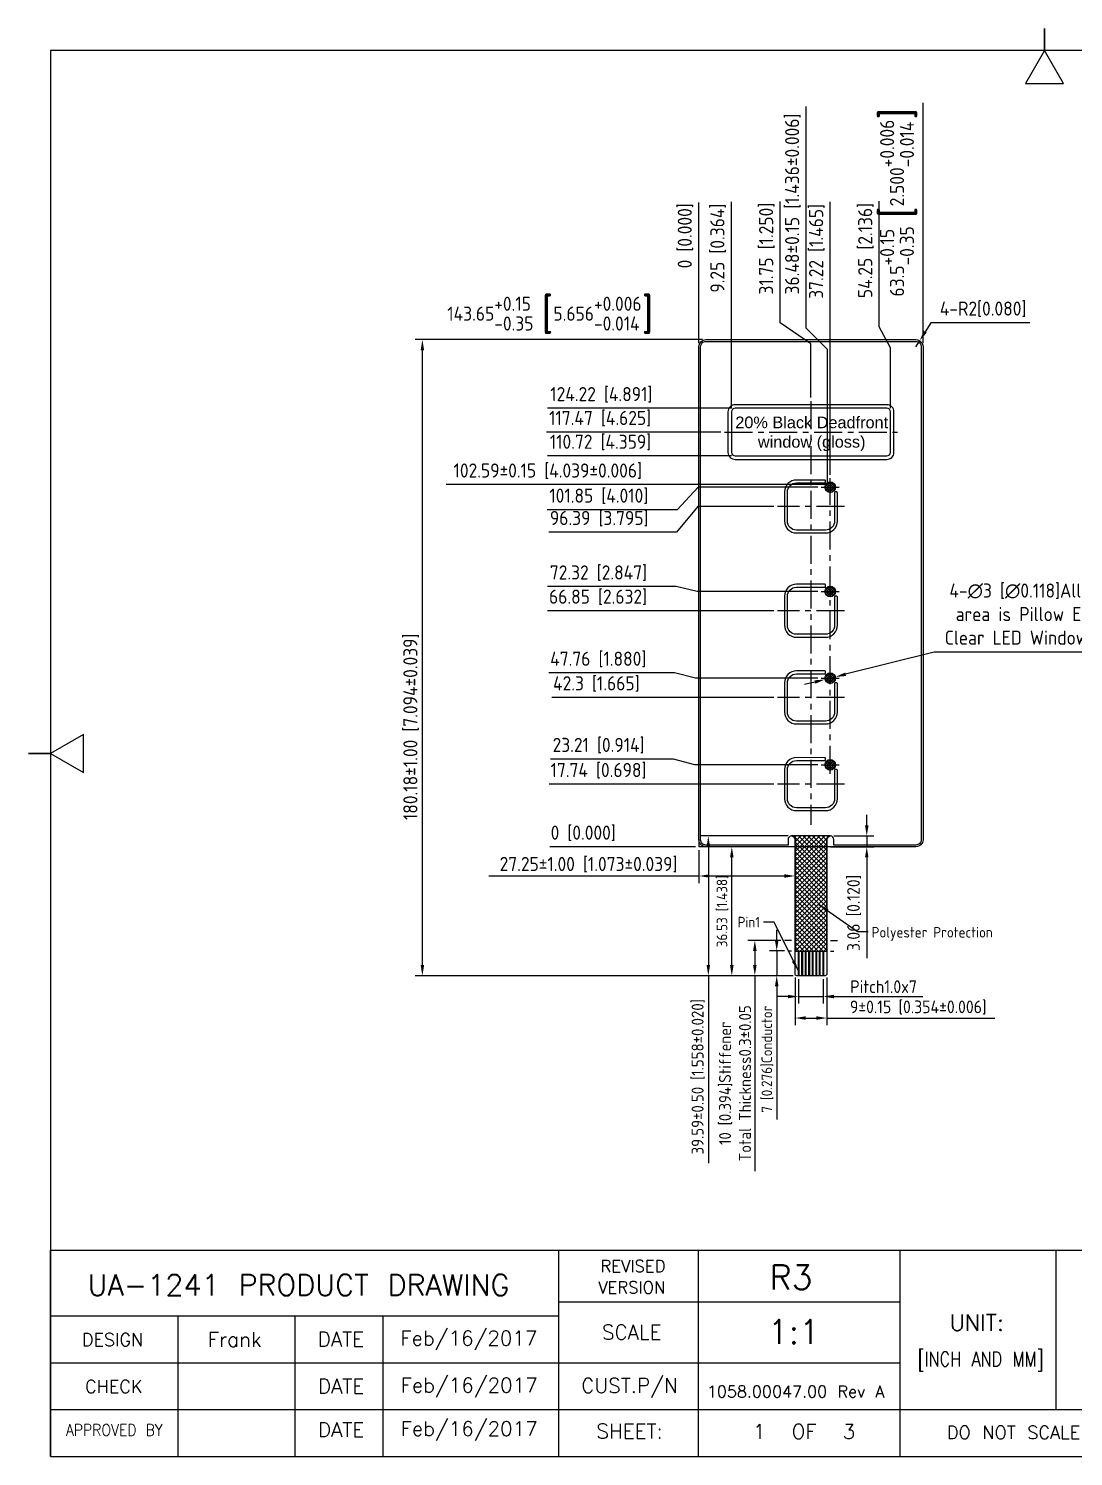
# Model space of a CAD drawing. Extents: x -6103 to 380, y -310 to 239.
# Drawn here: x -195.7 to 100.3, y -165.2 to 239.2 of the extents above; entities that cross this region are included whole.
import ezdxf
from ezdxf.enums import TextEntityAlignment as Align

# ---------------------------------------------------------------- set-up
doc = ezdxf.new("R2010")
doc.units = 0
doc.header["$LTSCALE"] = 0.25
doc.linetypes.add('CENTER', pattern=[50.8, 31.75, -6.35, 6.35, -6.35])
doc.layers.get('0').update_dxf_attribs({"linetype": 'CONTINUOUS'})
doc.layers.get('Defpoints').update_dxf_attribs({"linetype": 'CONTINUOUS'})
for name, color, linetype in [('CENTER', 1, 'CENTER'), ('circuit', 130, 'CONTINUOUS'), ('DIM', 6, 'CONTINUOUS'), ('Emboss', 3, 'CONTINUOUS'), ('MAIN', 7, 'CONTINUOUS'), ('OPP', 5, 'CONTINUOUS')]:
    doc.layers.add(name, color=color, linetype=linetype)
doc.styles.add('S1', font='txt.shx', dxfattribs={"bigfont": 'bigfont.shx'})
doc.styles.get("Standard").update_dxf_attribs({"font": 'ISOCP'})
doc.dimstyles.new('ISO-25_WS', dxfattribs={"dimtxt": 2.5, "dimasz": 2.5, "dimexe": 1.25, "dimexo": 0.625, "dimtad": 1, "dimdec": 4, "dimdsep": 46, "dimtxsty": 'Standard', "dimcen": 2.5, "dimadec": 0, "dimazin": 0, "dimtfac": 1, "dimtdec": 4, "dimtmove": 0, "dimatfit": 3, "dimfxl": 0, "dimtolj": 1, "dimtzin": 0, "dimarcsym": 0})

# ---------------------------------------------------------------- blocks, each defined once
blk = doc.blocks.new('*D0')
at = {"layer": 'Defpoints', "color": 0}
for p in [(3351.32, 299.45), (3373.09, 299.45), (3373.09, 299.45)]:
    blk.add_point(p, dxfattribs=at)
at = {"layer": 'DIM', "color": 0, "lineweight": -2}
blk.add_line((3372.09, 299.45), (3330.91, 299.45), dxfattribs=at)
at = {"layer": 'DIM', "color": 0, "insert": (3340.32, 303.25), "char_height": 4, "attachment_point": 5}
blk.add_mtext('\\A1;0 [0.000]', dxfattribs=at)
blk = doc.blocks.new('*D1')
at = {"layer": 'Defpoints', "color": 0}
for p in [(3360.27, 317.19), (3395.34, 317.19), (3373.09, 299.45)]:
    blk.add_point(p, dxfattribs=at)
at = {"layer": 'DIM', "color": 0, "lineweight": -2}
blk.add_line((3394.34, 317.19), (3330.66, 317.19), dxfattribs=at)
at = {"layer": 'DIM', "color": 0, "insert": (3344.66, 320.99), "char_height": 4, "attachment_point": 5}
blk.add_mtext('\\A1;17.74 [0.698]', dxfattribs=at)
blk = doc.blocks.new('*D2')
at = {"layer": 'Defpoints', "color": 0}
for p in [(3359.93, 324.29), (3407.77, 322.66), (3373.09, 299.45)]:
    blk.add_point(p, dxfattribs=at)
at = {"layer": 'DIM', "color": 0, "lineweight": -2}
for p, q in [((3365.93, 324.29), (3331.01, 324.29)), ((3371.93, 322.66), (3365.93, 324.29)), ((3406.77, 322.66), (3371.93, 322.66))]:
    blk.add_line(p, q, dxfattribs=at)
at = {"layer": 'DIM', "color": 0, "insert": (3344.67, 328.1), "char_height": 4, "attachment_point": 5}
blk.add_mtext('\\A1;23.21 [0.914]', dxfattribs=at)
blk = doc.blocks.new('*D3')
at = {"layer": 'Defpoints', "color": 0}
for p in [(3358.24, 341.75), (3395.34, 341.75), (3373.09, 299.45)]:
    blk.add_point(p, dxfattribs=at)
at = {"layer": 'DIM', "color": 0, "lineweight": -2}
blk.add_line((3394.34, 341.75), (3331.44, 341.75), dxfattribs=at)
at = {"layer": 'DIM', "color": 0, "insert": (3344.04, 345.55), "char_height": 4, "attachment_point": 5}
blk.add_mtext('\\A1;42.3 [1.665]', dxfattribs=at)
blk = doc.blocks.new('*D4')
at = {"layer": 'Defpoints', "color": 0}
for p in [(3360.18, 348.71), (3407.77, 347.21), (3373.09, 299.45)]:
    blk.add_point(p, dxfattribs=at)
at = {"layer": 'DIM', "color": 0, "lineweight": -2}
for p, q in [((3366.18, 348.71), (3330.58, 348.71)), ((3372.18, 347.21), (3366.18, 348.71)), ((3406.77, 347.21), (3372.18, 347.21))]:
    blk.add_line(p, q, dxfattribs=at)
at = {"layer": 'DIM', "color": 0, "insert": (3344.58, 352.51), "char_height": 4, "attachment_point": 5}
blk.add_mtext('\\A1;47.76 [1.880]', dxfattribs=at)
blk = doc.blocks.new('*D5')
at = {"layer": 'Defpoints', "color": 0}
for p in [(3360.44, 366.3), (3395.34, 366.3), (3373.09, 299.45)]:
    blk.add_point(p, dxfattribs=at)
at = {"layer": 'DIM', "color": 0, "lineweight": -2}
blk.add_line((3394.34, 366.3), (3330.2, 366.3), dxfattribs=at)
at = {"layer": 'DIM', "color": 0, "insert": (3344.52, 370.1), "char_height": 4, "attachment_point": 5}
blk.add_mtext('\\A1;66.85 [2.632]', dxfattribs=at)
blk = doc.blocks.new('*D6')
at = {"layer": 'Defpoints', "color": 0}
for p in [(3360.64, 373.15), (3407.77, 371.77), (3373.09, 299.45)]:
    blk.add_point(p, dxfattribs=at)
at = {"layer": 'DIM', "color": 0, "lineweight": -2}
for p, q in [((3366.64, 373.15), (3330.24, 373.15)), ((3372.64, 371.77), (3366.64, 373.15)), ((3406.77, 371.77), (3372.64, 371.77))]:
    blk.add_line(p, q, dxfattribs=at)
at = {"layer": 'DIM', "color": 0, "insert": (3344.64, 376.95), "char_height": 4, "attachment_point": 5}
blk.add_mtext('\\A1;72.32 [2.847]', dxfattribs=at)
blk = doc.blocks.new('*D7')
at = {"layer": 'Defpoints', "color": 0}
for p in [(3395.34, 395.84), (3360.75, 388.58), (3373.09, 299.45)]:
    blk.add_point(p, dxfattribs=at)
at = {"layer": 'DIM', "color": 0, "lineweight": -2}
for p, q in [((3372.75, 395.84), (3366.75, 388.58)), ((3394.34, 395.84), (3372.75, 395.84)), ((3366.75, 388.58), (3330.56, 388.58))]:
    blk.add_line(p, q, dxfattribs=at)
at = {"layer": 'DIM', "color": 0, "insert": (3344.85, 392.38), "char_height": 4, "attachment_point": 5}
blk.add_mtext('\\A1;96.39 [3.795]', dxfattribs=at)
blk = doc.blocks.new('*D8')
at = {"layer": 'Defpoints', "color": 0}
for p in [(3407.77, 401.3), (3360.93, 394.91), (3373.09, 299.45)]:
    blk.add_point(p, dxfattribs=at)
at = {"layer": 'DIM', "color": 0, "lineweight": -2}
for p, q in [((3372.93, 401.3), (3366.93, 394.91)), ((3406.77, 401.3), (3372.93, 401.3)), ((3366.93, 394.91), (3330.13, 394.91))]:
    blk.add_line(p, q, dxfattribs=at)
at = {"layer": 'DIM', "color": 0, "insert": (3344.73, 398.71), "char_height": 4, "attachment_point": 5}
blk.add_mtext('\\A1;101.85 [4.010]', dxfattribs=at)
blk = doc.blocks.new('*D9')
at = {"layer": 'Defpoints', "color": 0}
for p in [(3361.91, 416.92), (3380.34, 416.92), (3373.09, 299.45)]:
    blk.add_point(p, dxfattribs=at)
at = {"layer": 'DIM', "color": 0, "lineweight": -2}
blk.add_line((3379.34, 416.92), (3329.91, 416.92), dxfattribs=at)
at = {"layer": 'DIM', "color": 0, "insert": (3345.11, 420.72), "char_height": 4, "attachment_point": 5}
blk.add_mtext('\\A1;117.47 [4.625]', dxfattribs=at)
blk = doc.blocks.new('*D10')
at = {"layer": 'Defpoints', "color": 0}
for p in [(3363.22, 443.1), (3375.09, 443.1), (3373.09, 299.45)]:
    blk.add_point(p, dxfattribs=at)
at = {"layer": 'DIM', "color": 0, "lineweight": -2}
blk.add_line((3374.09, 443.1), (3300.42, 443.1), dxfattribs=at)
at = {"layer": 'DIM', "color": 0, "insert": (3331.02, 449.98), "char_height": 4, "attachment_point": 5}
blk.add_mtext('\\A1;143.65\\S+0.15^ -0.35; {\\o\\l\\H9.600000;[}5.656\\S+0.006^ -0.014;{\\o\\l\\H9.600000;]}', dxfattribs=at)
blk = doc.blocks.new('*D11')
at = {"layer": 'Defpoints', "color": 0}
for p in [(3373.09, 461.51), (3373.09, 441.1), (3373.09, 299.45)]:
    blk.add_point(p, dxfattribs=at)
at = {"layer": 'DIM', "color": 0, "lineweight": -2}
blk.add_line((3373.09, 442.1), (3373.09, 481.91), dxfattribs=at)
at = {"layer": 'DIM', "color": 0, "insert": (3369.29, 472.51), "char_height": 4, "attachment_point": 5, "rotation": 90}
blk.add_mtext('\\A1;0 [0.000]', dxfattribs=at)
blk = doc.blocks.new('*D12')
at = {"layer": 'Defpoints', "color": 0}
for p in [(3396.14, 453.87), (3404.84, 425.67), (3373.09, 299.45)]:
    blk.add_point(p, dxfattribs=at)
at = {"layer": 'DIM', "color": 0, "lineweight": -2}
for p, q in [((3396.14, 447.87), (3396.14, 482.27)), ((3404.84, 441.87), (3396.14, 447.87)), ((3404.84, 426.67), (3404.84, 441.87))]:
    blk.add_line(p, q, dxfattribs=at)
at = {"layer": 'DIM', "color": 0, "insert": (3392.34, 468.87), "char_height": 4, "attachment_point": 5, "rotation": 90}
blk.add_mtext('\\A1;31.75 [1.250]', dxfattribs=at)
blk = doc.blocks.new('*D13')
at = {"layer": 'Defpoints', "color": 0}
for p in [(3410.31, 452.5), (3410.31, 403.84), (3373.09, 299.45)]:
    blk.add_point(p, dxfattribs=at)
at = {"layer": 'DIM', "color": 0, "lineweight": -2}
blk.add_line((3410.31, 404.84), (3410.31, 482.1), dxfattribs=at)
at = {"layer": 'DIM', "color": 0, "insert": (3406.51, 468.1), "char_height": 4, "attachment_point": 5, "rotation": 90}
blk.add_mtext('\\A1;37.22 [1.465]', dxfattribs=at)
blk = doc.blocks.new('*D14')
at = {"layer": 'Defpoints', "color": 0}
for p in [(3436.59, 452.32), (3436.59, 441.1), (3373.09, 299.45)]:
    blk.add_point(p, dxfattribs=at)
at = {"layer": 'DIM', "color": 0, "lineweight": -2}
blk.add_line((3436.59, 442.1), (3436.59, 510.16), dxfattribs=at)
at = {"layer": 'DIM', "color": 0, "insert": (3429.71, 482.04), "char_height": 4, "attachment_point": 5, "rotation": 90}
blk.add_mtext('\\A1;63.5\\S+0.15^ -0.35; {\\o\\l\\H9.600000;[}2.500\\S+0.006^ -0.014;{\\o\\l\\H9.600000;]}', dxfattribs=at)
blk = doc.blocks.new('*D15')
at = {"layer": 'Defpoints', "color": 0}
for p in [(3382.34, 454.32), (3382.34, 422.67), (3373.09, 299.45)]:
    blk.add_point(p, dxfattribs=at)
at = {"layer": 'DIM', "color": 0, "lineweight": -2}
blk.add_line((3382.34, 423.67), (3382.34, 482.09), dxfattribs=at)
at = {"layer": 'DIM', "color": 0, "insert": (3378.54, 469.01), "char_height": 4, "attachment_point": 5, "rotation": 90}
blk.add_mtext('\\A1;9.25 [0.364]', dxfattribs=at)
blk = doc.blocks.new('*D16')
at = {"layer": 'Defpoints', "color": 0}
for p in [(3362.26, 423.67), (3383.34, 423.67), (3373.09, 299.45)]:
    blk.add_point(p, dxfattribs=at)
at = {"layer": 'DIM', "color": 0, "lineweight": -2}
blk.add_line((3382.34, 423.67), (3330.24, 423.67), dxfattribs=at)
at = {"layer": 'DIM', "color": 0, "insert": (3345.45, 427.47), "char_height": 4, "attachment_point": 5}
blk.add_mtext('\\A1;124.22 [4.891]', dxfattribs=at)
blk = doc.blocks.new('*D17')
at = {"layer": 'Defpoints', "color": 0}
for p in [(3424.21, 452.75), (3427.34, 422.67), (3373.09, 299.45)]:
    blk.add_point(p, dxfattribs=at)
at = {"layer": 'DIM', "color": 0, "lineweight": -2}
for p, q in [((3424.21, 446.75), (3424.21, 482.35)), ((3427.34, 440.75), (3424.21, 446.75)), ((3427.34, 423.67), (3427.34, 440.75))]:
    blk.add_line(p, q, dxfattribs=at)
at = {"layer": 'DIM', "color": 0, "insert": (3420.41, 468.35), "char_height": 4, "attachment_point": 5, "rotation": 90}
blk.add_mtext('\\A1;54.25 [2.136]', dxfattribs=at)
blk = doc.blocks.new('*D18')
at = {"layer": 'Defpoints', "color": 0}
for p in [(3361.82, 410.17), (3383.34, 410.17), (3373.09, 299.45)]:
    blk.add_point(p, dxfattribs=at)
at = {"layer": 'DIM', "color": 0, "lineweight": -2}
blk.add_line((3382.34, 410.17), (3330.21, 410.17), dxfattribs=at)
at = {"layer": 'DIM', "color": 0, "insert": (3345.22, 413.97), "char_height": 4, "attachment_point": 5}
blk.add_mtext('\\A1;110.72 [4.359]', dxfattribs=at)
blk = doc.blocks.new('*D19')
at = {"layer": 'Defpoints', "color": 0}
for p in [(3434.59, 441.1), (3435.64, 442.8)]:
    blk.add_point(p, dxfattribs=at)
at = {"layer": 'DIM', "color": 0, "lineweight": -2}
for p, q in [((3438.81, 447.9), (3437.23, 445.35)), ((3466.81, 447.9), (3438.81, 447.9)), ((3434.59, 441.1), (3435.64, 442.8))]:
    blk.add_line(p, q, dxfattribs=at)
at = {"layer": 'DIM', "color": 0}
blk.add_solid([(3436.8, 445.61), (3437.65, 445.08), (3435.64, 442.8)], dxfattribs=at)
at = {"layer": 'DIM', "color": 0, "insert": (3453.61, 451.7), "char_height": 4, "attachment_point": 5}
blk.add_mtext('\\A1;4-R2[0.080]', dxfattribs=at)
blk = doc.blocks.new('*D23')
at = {"layer": 'Defpoints', "color": 0}
for p in [(3408.85, 346.85), (3411.76, 347.58)]:
    blk.add_point(p, dxfattribs=at)
at = {"layer": 'DIM', "color": 0, "lineweight": -2}
for p, q in [((3439.71, 354.59), (3414.67, 348.31)), ((3499.49, 354.59), (3439.71, 354.59)), ((3405.94, 346.12), (3403.03, 345.39)), ((3408.85, 346.85), (3411.76, 347.58))]:
    blk.add_line(p, q, dxfattribs=at)
at = {"layer": 'DIM', "color": 0}
for points in [[(3414.55, 348.79), (3414.79, 347.82), (3411.76, 347.58)], [(3405.82, 346.6), (3406.06, 345.63), (3408.85, 346.85)]]:
    blk.add_solid(points, dxfattribs=at)
at = {"layer": 'DIM', "color": 0, "insert": (3470.4, 365.16), "char_height": 4, "attachment_point": 5}
blk.add_mtext('\\A1;4-∅3 [∅0.118]{\\C6;All Green \\Parea is Pillow Emboss\\P\\Fisocp.shx|c1;\\C3;Clear LED Window(Matte)}', dxfattribs=at)
blk = doc.blocks.new('*D24')
at = {"layer": 'Defpoints', "color": 0}
for p in [(3409.34, 299.45), (3410.34, 302.51), (3420.65, 299.45)]:
    blk.add_point(p, dxfattribs=at)
at = {"layer": 'DIM', "color": 0, "lineweight": -2}
for p, q in [((3420.65, 305.51), (3420.65, 308.51)), ((3410.34, 299.45), (3422.65, 299.45)), ((3411.34, 302.51), (3422.65, 302.51)), ((3420.65, 302.51), (3420.65, 299.45)), ((3420.65, 296.45), (3420.65, 267.93))]:
    blk.add_line(p, q, dxfattribs=at)
at = {"layer": 'DIM', "color": 0}
for points in [[(3420.15, 305.51), (3421.15, 305.51), (3420.65, 302.51)], [(3420.15, 296.45), (3421.15, 296.45), (3420.65, 299.45)]]:
    blk.add_solid(points, dxfattribs=at)
at = {"layer": 'DIM', "color": 0, "insert": (3417.07, 280.69), "char_height": 3.6, "attachment_point": 5, "rotation": 90}
blk.add_mtext('\\A1;3.06 [0.120]', dxfattribs=at)
blk = doc.blocks.new('*D25')
at = {"layer": 'Defpoints', "color": 0}
for p in [(3375.77, 302.51), (3399.34, 302.51), (3400.84, 262.93)]:
    blk.add_point(p, dxfattribs=at)
at = {"layer": 'DIM', "color": 0, "lineweight": -2}
for p, q in [((3398.34, 302.51), (3373.77, 302.51)), ((3375.77, 299.51), (3375.77, 265.93)), ((3399.84, 262.93), (3373.77, 262.93)), ((3375.77, 262.93), (3375.77, 209.82))]:
    blk.add_line(p, q, dxfattribs=at)
at = {"layer": 'DIM', "color": 0}
for points in [[(3375.27, 299.51), (3376.27, 299.51), (3375.77, 302.51)], [(3375.27, 265.93), (3376.27, 265.93), (3375.77, 262.93)]]:
    blk.add_solid(points, dxfattribs=at)
at = {"layer": 'DIM', "color": 0, "insert": (3372.9, 234.3), "char_height": 3.4, "attachment_point": 5, "rotation": 90}
blk.add_mtext('\\A1;39.59±0.50 [1.558±0.020]', dxfattribs=at)
blk = doc.blocks.new('*D26')
at = {"layer": 'Defpoints', "color": 0}
for p in [(3395.14, 269.93), (3398.34, 269.93), (3400.84, 262.93)]:
    blk.add_point(p, dxfattribs=at)
at = {"layer": 'DIM', "color": 0, "lineweight": -2}
for p, q in [((3395.14, 272.93), (3395.14, 275.93)), ((3397.34, 269.93), (3393.14, 269.93)), ((3395.14, 269.93), (3395.14, 262.93)), ((3399.84, 262.93), (3393.14, 262.93)), ((3395.14, 259.93), (3395.14, 222.23))]:
    blk.add_line(p, q, dxfattribs=at)
at = {"layer": 'DIM', "color": 0}
for points in [[(3394.64, 272.93), (3395.64, 272.93), (3395.14, 269.93)], [(3394.64, 259.93), (3395.64, 259.93), (3395.14, 262.93)]]:
    blk.add_solid(points, dxfattribs=at)
at = {"layer": 'DIM', "color": 0, "insert": (3392.49, 239.28), "char_height": 3, "attachment_point": 5, "rotation": 90}
blk.add_mtext('\\A1;7 [0.276]{\\Fisocp.shx|c1;Conductor}', dxfattribs=at)
blk = doc.blocks.new('*D27')
at = {"layer": 'Defpoints', "color": 0}
for p in [(3397.34, 272.93), (3388.94, 262.93), (3400.84, 262.93)]:
    blk.add_point(p, dxfattribs=at)
at = {"layer": 'DIM', "color": 0, "lineweight": -2}
for p, q in [((3396.34, 272.93), (3386.94, 272.93)), ((3388.94, 269.93), (3388.94, 265.93)), ((3399.84, 262.93), (3386.94, 262.93)), ((3388.94, 262.93), (3388.94, 207.58))]:
    blk.add_line(p, q, dxfattribs=at)
at = {"layer": 'DIM', "color": 0}
for points in [[(3388.44, 269.93), (3389.44, 269.93), (3388.94, 272.93)], [(3388.44, 265.93), (3389.44, 265.93), (3388.94, 262.93)]]:
    blk.add_solid(points, dxfattribs=at)
at = {"layer": 'DIM', "color": 0, "insert": (3383.33, 232.46), "char_height": 3.4, "attachment_point": 5, "rotation": 90}
blk.add_mtext('\\A1;10 [0.394]{\\Fisocp.shx|c1;Stiffener\\PTotal Thickness0.3%%p0.05}', dxfattribs=at)
blk = doc.blocks.new('*D28')
at = {"layer": 'Defpoints', "color": 0}
for p in [(3400.34, 263.43), (3409.34, 263.43), (3409.34, 250.94)]:
    blk.add_point(p, dxfattribs=at)
at = {"layer": 'DIM', "color": 0, "lineweight": -2}
for p, q in [((3400.34, 262.43), (3400.34, 248.94)), ((3409.34, 262.43), (3409.34, 248.94)), ((3403.34, 250.94), (3406.34, 250.94)), ((3409.34, 250.94), (3456.98, 250.94))]:
    blk.add_line(p, q, dxfattribs=at)
at = {"layer": 'DIM', "color": 0}
for points in [[(3403.34, 251.44), (3403.34, 250.44), (3400.34, 250.94)], [(3406.34, 251.44), (3406.34, 250.44), (3409.34, 250.94)]]:
    blk.add_solid(points, dxfattribs=at)
at = {"layer": 'DIM', "color": 0, "insert": (3435.21, 253.92), "char_height": 3.6, "attachment_point": 5}
blk.add_mtext('\\A1;9±0.15 [0.354±0.006]', dxfattribs=at)
blk = doc.blocks.new('*D29')
at = {"layer": 'Defpoints', "color": 0}
for p in [(3401.34, 262.93), (3408.34, 262.93), (3408.34, 257.03)]:
    blk.add_point(p, dxfattribs=at)
at = {"layer": 'DIM', "color": 0, "lineweight": -2}
for p, q in [((3401.34, 261.93), (3401.34, 255.03)), ((3408.34, 261.93), (3408.34, 255.03)), ((3398.34, 257.03), (3395.34, 257.03)), ((3401.34, 257.03), (3408.34, 257.03)), ((3411.34, 257.03), (3436.5, 257.03))]:
    blk.add_line(p, q, dxfattribs=at)
at = {"layer": 'DIM', "color": 0}
for points in [[(3398.34, 257.53), (3398.34, 256.53), (3401.34, 257.03)], [(3411.34, 257.53), (3411.34, 256.53), (3408.34, 257.03)]]:
    blk.add_solid(points, dxfattribs=at)
at = {"layer": 'DIM', "color": 0, "insert": (3425.42, 259.83), "char_height": 3.6, "attachment_point": 5}
blk.add_mtext('\\A1;Pitch1.0x7', dxfattribs=at)
blk = doc.blocks.new('*D32')
at = {"layer": 'Defpoints', "color": 0}
for p in [(3403.51, 452.31), (3409.57, 401.3), (3373.09, 299.45)]:
    blk.add_point(p, dxfattribs=at)
at = {"layer": 'DIM', "color": 0, "lineweight": -2}
for p, q in [((3403.51, 446.31), (3403.51, 509.11)), ((3409.57, 440.31), (3403.51, 446.31)), ((3409.57, 402.3), (3409.57, 440.31))]:
    blk.add_line(p, q, dxfattribs=at)
at = {"layer": 'DIM', "color": 0, "insert": (3399.71, 481.51), "char_height": 4, "attachment_point": 5, "rotation": 90}
blk.add_mtext('\\A1;36.48±0.15 [1.436±0.006]', dxfattribs=at)
blk = doc.blocks.new('*D33')
at = {"layer": 'Defpoints', "color": 0}
for p in [(3360.69, 402.03), (3410.31, 402.04), (3373.09, 299.45)]:
    blk.add_point(p, dxfattribs=at)
at = {"layer": 'DIM', "color": 0, "lineweight": -2}
for p, q in [((3366.69, 402.03), (3301.47, 402.03)), ((3372.69, 402.04), (3366.69, 402.03)), ((3409.31, 402.04), (3372.69, 402.04))]:
    blk.add_line(p, q, dxfattribs=at)
at = {"layer": 'DIM', "color": 0, "insert": (3330.28, 405.83), "char_height": 4, "attachment_point": 5}
blk.add_mtext('\\A1;102.59±0.15 [4.039±0.006]', dxfattribs=at)
blk = doc.blocks.new('*D34')
at = {"layer": 'Defpoints', "color": 0}
for p in [(3294.76, 443.1), (3375.09, 443.1), (3400.84, 262.93)]:
    blk.add_point(p, dxfattribs=at)
at = {"layer": 'DIM', "color": 0, "lineweight": -2}
for p, q in [((3374.09, 443.1), (3292.76, 443.1)), ((3294.76, 265.93), (3294.76, 440.1)), ((3399.84, 262.93), (3292.76, 262.93))]:
    blk.add_line(p, q, dxfattribs=at)
at = {"layer": 'DIM', "color": 0}
for points in [[(3294.26, 440.1), (3295.26, 440.1), (3294.76, 443.1)], [(3294.26, 265.93), (3295.26, 265.93), (3294.76, 262.93)]]:
    blk.add_solid(points, dxfattribs=at)
at = {"layer": 'DIM', "color": 0, "insert": (3291.56, 333.43), "char_height": 4, "attachment_point": 5, "rotation": 90}
blk.add_mtext('\\A1;180.18±1.00 [7.094±0.039]', dxfattribs=at)
blk = doc.blocks.new('*D35')
at = {"layer": 'Defpoints', "color": 0}
for p in [(3373.09, 299.45), (3400.34, 299.45), (3400.34, 291.17)]:
    blk.add_point(p, dxfattribs=at)
at = {"layer": 'DIM', "color": 0, "lineweight": -2}
for p, q in [((3373.09, 298.45), (3373.09, 289.17)), ((3400.34, 298.45), (3400.34, 289.17)), ((3373.09, 291.17), (3313.57, 291.17)), ((3397.34, 291.17), (3376.09, 291.17))]:
    blk.add_line(p, q, dxfattribs=at)
at = {"layer": 'DIM', "color": 0}
for points in [[(3376.09, 291.67), (3376.09, 290.67), (3373.09, 291.17)], [(3397.34, 291.67), (3397.34, 290.67), (3400.34, 291.17)]]:
    blk.add_solid(points, dxfattribs=at)
at = {"layer": 'DIM', "color": 0, "insert": (3341.83, 294.37), "char_height": 4, "attachment_point": 5}
blk.add_mtext('\\A1;27.25±1.00 [1.073±0.039]', dxfattribs=at)
blk = doc.blocks.new('*D36')
at = {"layer": 'Defpoints', "color": 0}
for p in [(3382.42, 299.45), (3404.84, 299.45), (3400.84, 262.93)]:
    blk.add_point(p, dxfattribs=at)
at = {"layer": 'DIM', "color": 0, "lineweight": -2}
for p, q in [((3403.84, 299.45), (3380.42, 299.45)), ((3382.42, 265.93), (3382.42, 296.45)), ((3399.84, 262.93), (3380.42, 262.93))]:
    blk.add_line(p, q, dxfattribs=at)
at = {"layer": 'DIM', "color": 0}
for points in [[(3381.92, 296.45), (3382.92, 296.45), (3382.42, 299.45)], [(3381.92, 265.93), (3382.92, 265.93), (3382.42, 262.93)]]:
    blk.add_solid(points, dxfattribs=at)
at = {"layer": 'DIM', "color": 0, "insert": (3379.77, 281.19), "char_height": 3, "attachment_point": 5, "rotation": 90}
blk.add_mtext('\\A1;36.53 [1.438]', dxfattribs=at)

msp = doc.modelspace()

# ---------------------------------------------------------------- hatches: boundary and pattern name
at = {"layer": 'Emboss'}
h = msp.add_hatch(dxfattribs=at)
h.set_pattern_fill('ANSI37', color=256, scale=0.15, style=0)
h.set_pattern_definition([(45, (-4565.38363, -89.8416), (-0.336759605, 0.336759605), []), (135, (-4565.38363, -89.8416), (-0.336759605, -0.336759605), [])])
edge = h.paths.add_edge_path()
edge.add_arc((31.397, 109.331), 1.5, 0, 360)
h = msp.add_hatch(dxfattribs=at)
h.set_pattern_fill('ANSI37', color=256, scale=0.15, style=0)
h.set_pattern_definition([(45, (-4565.38363, -119.3758), (-0.336759605, 0.336759605), []), (135, (-4565.38363, -119.3758), (-0.336759605, -0.336759605), [])])
edge = h.paths.add_edge_path()
edge.add_arc((31.397, 79.797), 1.5, 0, 360)
h = msp.add_hatch(dxfattribs=at)
h.set_pattern_fill('ANSI37', color=256, scale=0.15, style=0)
h.set_pattern_definition([(45, (-4565.38363, -143.9317), (-0.336759605, 0.336759605), []), (135, (-4565.38363, -143.9317), (-0.336759605, -0.336759605), [])])
edge = h.paths.add_edge_path()
edge.add_arc((31.397, 55.241), 1.5, 0, 360)
h = msp.add_hatch(dxfattribs=at)
h.set_pattern_fill('ANSI37', color=256, scale=0.15, style=0)
h.set_pattern_definition([(45, (-4565.38363, -168.48763), (-0.336759605, 0.336759605), []), (135, (-4565.38363, -168.48763), (-0.336759605, -0.336759605), [])])
edge = h.paths.add_edge_path()
edge.add_arc((31.397, 30.685), 1.5, 0, 360)
at = {"layer": 'OPP'}
h = msp.add_hatch(dxfattribs=at)
h.set_pattern_fill('ANSI37', color=256, scale=0.3, style=0)
h.set_pattern_definition([(45, (539.9966, 7.4784), (-0.6735192, 0.6735192), []), (135, (539.9966, 7.4784), (-0.6735192, -0.6735192), [])])
edge = h.paths.add_edge_path()
edge.add_line((30.43, -22.047), (30.43, 9.538))
edge.add_arc((31.43, 9.538), 1, 90, 180, ccw=False)
edge.add_line((31.43, 10.538), (20.43, 10.538))
edge.add_arc((20.43, 9.538), 1, 0, 90, ccw=False)
edge.add_line((21.43, 9.538), (21.43, -22.047))
edge.add_line((21.43, -22.047), (30.43, -22.047))

# ---------------------------------------------------------------- linework, layer by layer
for points in [[(92.093, 233.053), (92.093, 233.053), (92.093, 239.247), (92.093, 233.053)], [(-189.522, 233.023), (-189.522, -165.219), (373.707, -165.219), (373.707, 233.023)], [(86.678, 223.674), (97.508, 223.674), (92.093, 233.053)], [(-180.143, 28.487), (-180.143, 39.317), (-189.522, 33.902)], [(-189.522, 33.902), (-189.522, 33.902), (-195.716, 33.902), (-189.522, 33.902)], [(-189.522, -165.219), (-189.522, -106.81)]]:
    msp.add_lwpolyline(points, close=True)
for points in [[(-189.522, -165.219), (-189.522, -106.81), (373.707, -106.81)], [(-45.629, -106.81), (-45.629, -165.219)], [(-5.929, -165.219), (-5.929, -106.81)], [(51.191, -165.219), (51.191, -106.81)], [(95.267, -106.81), (95.267, -151.945)], [(-45.629, -121.413), (51.191, -121.413)], [(-189.522, -125.395), (-45.629, -125.395)], [(-153.348, -165.219), (-153.348, -125.395)], [(-120.316, -125.395), (-120.316, -165.219)], [(-95.39, -125.395), (-95.39, -165.219)], [(-189.522, -138.67), (51.191, -138.67)], [(-189.522, -151.945), (159.68, -151.945)]]:
    msp.add_lwpolyline(points)
at = {"layer": 'CENTER'}
for p, q in [((25.93, 133.7), (25.93, 13.652)), ((1.43, 124.95), (50.43, 124.95)), ((28.861, 109.331), (33.933, 109.331)), ((31.397, 28.149), (31.397, 111.867)), ((35.43, 103.864), (16.43, 103.864)), ((28.861, 79.797), (33.933, 79.797)), ((35.43, 74.33), (16.43, 74.33)), ((28.861, 55.241), (33.933, 55.241)), ((35.43, 49.774), (16.43, 49.774)), ((28.861, 30.685), (33.933, 30.685)), ((35.43, 25.218), (16.43, 25.218)), ((-5.82, 9.478), (-5.82, 7.478)), ((-3.82, 7.478), (-5.82, 7.478))]:
    msp.add_line(p, q, dxfattribs=at)
at = {"layer": 'circuit'}
for points in [[(21.43, 9.538, 1), (19.43, 9.538), (19.43, 7.978), (-3.82, 7.978, -0.4142136), (-5.32, 9.478), (-5.32, 149.128, -0.4142136), (-3.82, 150.628), (55.68, 150.628, -0.4142136), (57.18, 149.128), (57.18, 9.478, -0.4142136), (55.68, 7.978), (32.43, 7.978), (32.43, 9.538, 1), (30.43, 9.538), (30.43, -28.547, -0.4142136), (29.93, -29.047), (21.93, -29.047, -0.4142136), (21.43, -28.547)], [(47.43, 117.2, 0.4142136), (49.43, 119.2), (49.43, 130.7, 0.4142136), (47.43, 132.7), (4.43, 132.7, 0.4142136), (2.43, 130.7), (2.43, 119.2, 0.4142136), (4.43, 117.2)]]:
    msp.add_lwpolyline(points, format="xyb", close=True, dxfattribs=at)
at = {"layer": 'MAIN'}
for p, q in [((20.43, -19.047), (18.43, -19.047)), ((31.43, -19.047), (33.43, -19.047)), ((20.43, -22.047), (19.43, -22.047)), ((31.43, -22.047), (32.43, -22.047))]:
    msp.add_line(p, q, dxfattribs=at)
for points in [[(-3.82, 7.478, -0.4142136), (-5.82, 9.478), (-5.82, 149.128, -0.4142136), (-3.82, 151.128), (55.68, 151.128, -0.4142136), (57.68, 149.128), (57.68, 9.478, -0.4142136), (55.68, 7.478)], [(47.43, 118.2, 0.4142136), (48.43, 119.2), (48.43, 130.7, 0.4142136), (47.43, 131.7), (4.43, 131.7, 0.4142136), (3.43, 130.7), (3.43, 119.2, 0.4142136), (4.43, 118.2)]]:
    msp.add_lwpolyline(points, format="xyb", close=True, dxfattribs=at)
for points in [[(33.43, 107.71, 0.0351839), (33.425, 107.786, 0.0691186), (33.404, 107.864, 0.090186), (33.366, 107.92, 0.1041849), (33.3, 107.962, 0.0637098), (33.224, 107.981, 0.0303875), (33.155, 107.985), (32.88, 107.985, 0.0248926), (32.823, 107.982, 0.0576462), (32.745, 107.966, 0.092082), (32.681, 107.93, 0.1268686), (32.628, 107.854, 0.0598099), (32.61, 107.78, 0.0321081), (32.606, 107.71), (32.606, 99.738, -0.4148199), (30.058, 97.188), (21.806, 97.188, -0.4142136), (19.256, 99.738), (19.256, 107.99, -0.4142136), (21.806, 110.54), (29.778, 110.54, 0.0437212), (29.866, 110.547, 0.0396164), (29.913, 110.559, 0.0596511), (29.959, 110.58, 0.0675899), (29.995, 110.611, 0.0633751), (30.021, 110.648, 0.0544604), (30.039, 110.694, 0.0351507), (30.049, 110.742, 0.0325608), (30.053, 110.814), (30.053, 111.089, 0.0288563), (30.05, 111.156, 0.0461288), (30.037, 111.217, 0.0435882), (30.022, 111.253, 0.0623937), (29.996, 111.291, 0.0511269), (29.97, 111.315, 0.0469622), (29.939, 111.334, 0.0594741), (29.879, 111.354, 0.051076), (29.778, 111.363), (21.806, 111.364, 0.4142136), (18.432, 107.99), (18.432, 99.738, 0.4142136), (21.806, 96.364), (30.058, 96.364, 0.4146717), (33.43, 99.738), (33.43, 107.725)], [(33.43, 78.176, 0.0351839), (33.425, 78.252, 0.0691186), (33.404, 78.33, 0.090186), (33.366, 78.385, 0.1041849), (33.3, 78.428, 0.0637098), (33.224, 78.446, 0.0303875), (33.155, 78.45), (32.88, 78.45, 0.0248926), (32.823, 78.448, 0.0576462), (32.745, 78.432, 0.092082), (32.681, 78.396, 0.1268686), (32.628, 78.32, 0.0598099), (32.61, 78.246, 0.0321081), (32.606, 78.176), (32.606, 70.204, -0.4148199), (30.058, 67.654), (21.806, 67.654, -0.4142136), (19.256, 70.204), (19.256, 78.456, -0.4142136), (21.806, 81.006), (29.778, 81.006, 0.0437212), (29.866, 81.013, 0.0396164), (29.913, 81.024, 0.0596511), (29.959, 81.046, 0.0675899), (29.995, 81.077, 0.0633751), (30.021, 81.114, 0.0544604), (30.039, 81.16, 0.0351507), (30.049, 81.208, 0.0325608), (30.053, 81.28), (30.053, 81.555, 0.0288563), (30.05, 81.622, 0.0461288), (30.037, 81.683, 0.0435882), (30.022, 81.718, 0.0623937), (29.996, 81.757, 0.0511269), (29.97, 81.781, 0.0469622), (29.939, 81.8, 0.0594741), (29.879, 81.82, 0.051076), (29.778, 81.829), (21.806, 81.83, 0.4142136), (18.432, 78.456), (18.432, 70.204, 0.4142136), (21.806, 66.83), (30.058, 66.83, 0.4146717), (33.43, 70.204), (33.43, 78.191)], [(33.43, 53.62, 0.0351839), (33.425, 53.696, 0.0691186), (33.404, 53.774, 0.090186), (33.366, 53.83, 0.1041849), (33.3, 53.872, 0.0637098), (33.224, 53.891, 0.0303875), (33.155, 53.895), (32.88, 53.895, 0.0248926), (32.823, 53.892, 0.0576462), (32.745, 53.876, 0.092082), (32.681, 53.84, 0.1268686), (32.628, 53.764, 0.0598099), (32.61, 53.69, 0.0321081), (32.606, 53.62), (32.606, 45.648, -0.4148199), (30.058, 43.098), (21.806, 43.098, -0.4142136), (19.256, 45.648), (19.256, 53.9, -0.4142136), (21.806, 56.45), (29.778, 56.45, 0.0437212), (29.866, 56.457, 0.0396164), (29.913, 56.468, 0.0596511), (29.959, 56.49, 0.0675899), (29.995, 56.521, 0.0633751), (30.021, 56.558, 0.0544604), (30.039, 56.604, 0.0351507), (30.049, 56.652, 0.0325608), (30.053, 56.724), (30.053, 56.999, 0.0288563), (30.05, 57.066, 0.0461288), (30.037, 57.127, 0.0435882), (30.022, 57.163, 0.0623937), (29.996, 57.201, 0.0511269), (29.97, 57.225, 0.0469622), (29.939, 57.244, 0.0594741), (29.879, 57.264, 0.051076), (29.778, 57.273), (21.806, 57.274, 0.4142136), (18.432, 53.9), (18.432, 45.648, 0.4142136), (21.806, 42.274), (30.058, 42.274, 0.4146717), (33.43, 45.648), (33.43, 53.635)], [(33.43, 29.064, 0.0351839), (33.425, 29.14, 0.0691186), (33.404, 29.218, 0.090186), (33.366, 29.274, 0.1041849), (33.3, 29.316, 0.0637098), (33.224, 29.335, 0.0303875), (33.155, 29.339), (32.88, 29.339, 0.0248926), (32.823, 29.336, 0.0576462), (32.745, 29.32, 0.092082), (32.681, 29.284, 0.1268686), (32.628, 29.208, 0.0598099), (32.61, 29.134, 0.0321081), (32.606, 29.064), (32.606, 21.092, -0.4148199), (30.058, 18.542), (21.806, 18.542, -0.4142136), (19.256, 21.092), (19.256, 29.344, -0.4142136), (21.806, 31.894), (29.778, 31.894, 0.0437212), (29.866, 31.901, 0.0396164), (29.913, 31.912, 0.0596511), (29.959, 31.934, 0.0675899), (29.995, 31.965, 0.0633751), (30.021, 32.002, 0.0544604), (30.039, 32.048, 0.0351507), (30.049, 32.096, 0.0325608), (30.053, 32.168), (30.053, 32.443, 0.0288563), (30.05, 32.51, 0.0461288), (30.037, 32.571, 0.0435882), (30.022, 32.607, 0.0623937), (29.996, 32.645, 0.0511269), (29.97, 32.669, 0.0469622), (29.939, 32.688, 0.0594741), (29.879, 32.708, 0.051076), (29.778, 32.717), (21.806, 32.718, 0.4142136), (18.432, 29.344), (18.432, 21.092, 0.4142136), (21.806, 17.718), (30.058, 17.718, 0.4146717), (33.43, 21.092), (33.43, 29.079)]]:
    msp.add_lwpolyline(points, format="xyb", dxfattribs=at)
at = {"layer": 'MAIN', "const_width": 0.6}
for points in [[(22.43, -29.047), (22.43, -22.047)], [(23.43, -29.047), (23.43, -22.047)], [(24.43, -29.047), (24.43, -22.047)], [(25.43, -29.047), (25.43, -22.047)], [(26.43, -29.047), (26.43, -22.047)], [(27.43, -29.047), (27.43, -22.047)], [(28.43, -29.047), (28.43, -22.047)], [(29.43, -29.047), (29.43, -22.047)]]:
    msp.add_lwpolyline(points, dxfattribs=at)
at = {"layer": 'MAIN'}
for centre in [(31.397, 109.331), (31.397, 79.797), (31.397, 55.241), (31.397, 30.685)]:
    msp.add_circle(centre, 1.5, dxfattribs=at)
at = {"layer": 'OPP'}
msp.add_lwpolyline([(30.43, -22.047), (30.43, 9.538, -0.4142136), (31.43, 10.538), (20.43, 10.538, -0.4142136), (21.43, 9.538), (21.43, -22.047)], format="xyb", close=True, dxfattribs=at)

# ---------------------------------------------------------------- texts
at = {"style": 'S1'}
for s, height, p in [('REVISED ', 3.4135, (-22.977, -111.307)), ('R3', 6.897, (20.311, -114.442)), ('VERSION', 3.4135, (-24.821, -117.338)), ('UNIT:', 4.598, (72.889, -127.308)), ('Feb/16/2017', 4.1382, (-70.98, -132.009)), ('SCALE', 4.1382, (-24.839, -130.024)), ('1:1', 6.897, (21.104, -129.914)), ('DESIGN', 3.6469, (-171.926, -132.133)), ('Frank', 4.1382, (-137.335, -132.068)), ('DATE', 4.1382, (-107.262, -132.009)), ('CHECK', 3.6469, (-171.574, -145.422)), ('DATE', 4.1382, (-107.188, -145.33)), ('Feb/16/2017', 4.1382, (-70.906, -145.33)), ('CUST.P/N', 4.1382, (-25.48, -145.442)), ('1058.00047.00 Rev A', 3.31056, (21.609, -146.853)), ('DATE', 4.1382, (-107.188, -157.641)), ('Feb/16/2017', 4.1382, (-70.906, -157.641)), ('SHEET:', 4.1382, (-25.449, -158.042)), ('1  OF  3', 4.1382, (23.991, -158.167)), ('DO NOT SCALE THIS DOCUMENT', 3.6784, (104.949, -158.432))]:
    msp.add_text(s, height=height, dxfattribs=at).set_placement(p, align=Align.MIDDLE)
msp.add_text('UA-1241 PRODUCT DRAWING', height=5.9774, dxfattribs=at).set_placement((-178.999, -119.661))
for s, height, width, p in [('[INCH AND MM]', 4.1382, 0.8, (73.966, -137.928)), ('APPROVED BY', 3.2186, 0.9, (-171.422, -157.733))]:
    msp.add_text(s, height=height, dxfattribs=dict(at, width=width)).set_placement(p, align=Align.MIDDLE)
at = {"layer": 'DIM', "color": 3, "insert": (4.499, 129.339), "char_height": 3.3, "width": 69.02303, "attachment_point": 1, "style": 'S1'}
msp.add_mtext('\\pt54.4;{\\fArial|b0|i0|c0|p34;20% Black Deadfront \\P     window (gloss)}', dxfattribs=at)
at = {"layer": 'DIM', "insert": (11.529, -15.367), "char_height": 3, "attachment_point": 9}
msp.add_mtext('Pin1', dxfattribs=at)
at = {"layer": 'DIM', "color": 1, "insert": (43.113, -19.15), "char_height": 3, "attachment_point": 7}
msp.add_mtext('{\\Fisocp.shx|c1;\\C256;Polyester Protection}', dxfattribs=at)

# ---------------------------------------------------------------- dimensions: what is measured, and where the dimension line sits
at = {"layer": 'DIM', "color": 3}
for feature_location, offset, dtype, override, picture, middle in [((57.68, 149.128), (0, 11.224), 1, {"dimscale": 20, "dimtxt": 0.2, "dimasz": 0.15, "dimexe": 0.1, "dimexo": 0.05, "dimgap": 0.08, "dimdec": 2, "dimcen": 0.3, "dimtol": 1, "dimtp": 0.15, "dimtm": 0.35, "dimtdec": 2}, '*D14', (50.8, 190.071)), ((30.656, 109.331), (-6.057, 51.01), 1, {"dimscale": 20, "dimtxt": 0.2, "dimasz": 0.15, "dimexe": 0.1, "dimexo": 0.05, "dimgap": 0.08, "dimdec": 2, "dimcen": 0.3, "dimtol": 1, "dimlim": 0, "dimtp": 0.15, "dimtm": 0.15, "dimtdec": 2}, '*D32', (20.8, 189.541)), ((-3.82, 151.128), (-11.871, 0), 0, {"dimscale": 20, "dimtxt": 0.2, "dimasz": 0.15, "dimexe": 0.1, "dimexo": 0.05, "dimgap": 0.08, "dimdec": 2, "dimcen": 0.3, "dimtol": 1, "dimtp": 0.15, "dimtm": 0.35, "dimtdec": 2}, '*D10', (-47.89, 158.008)), ((31.397, 110.072), (-49.611, -0.014), 0, {"dimscale": 20, "dimtxt": 0.2, "dimasz": 0.15, "dimexe": 0.1, "dimexo": 0.05, "dimgap": 0.08, "dimdec": 2, "dimcen": 0.3, "dimtol": 1, "dimtp": 0.15, "dimtm": 0.15, "dimtdec": 2}, '*D33', (-48.628, 113.858))]:
    dim = msp.add_ordinate_dim(feature_location=feature_location, offset=offset, dtype=dtype, origin=(-5.82, 7.478), dimstyle='ISO-25_WS', override=override, dxfattribs=at)
    dim.commit()
    dim.dimension.update_dxf_attribs({"geometry": picture, "text_midpoint": middle, "insert": (-3378.909, -291.973)})
at = {"layer": 'DIM'}
for feature_location, offset, dtype, origin, picture, middle, set_off in [((3.43, 130.7), (0, 31.652), 1, (-5.82, 7.478), '*D15', (-0.37, 177.035), (-3378.909, -291.973)), ((48.43, 130.7), (-3.129, 30.075), 1, (-5.82, 7.478), '*D17', (41.5, 176.375), (-3378.909, -291.973)), ((25.93, 133.7), (-8.701, 28.196), 1, (-5.82, 7.478), '*D12', (13.429, 176.896), (-3378.909, -291.973)), ((31.397, 111.867), (0, 48.658), 1, (-5.82, 7.478), '*D13', (27.597, 176.125), (-3378.909, -291.973)), ((-5.820295403, 149.128411417), (0, 20.406800261), 1, (-5.820295403, 7.478411417), '*D11', (-9.620295403, 180.536786482), (-3378.908662392, -291.972623842)), ((4.43, 131.7), (-21.083, 0), 0, (-5.82, 7.478), '*D16', (-33.46, 135.501), (-3378.909, -291.973)), ((1.43, 124.95), (-18.425, 0), 0, (-5.82, 7.478), '*D9', (-33.796, 128.75), (-3378.909, -291.973)), ((4.43, 118.2), (-21.513, 0), 0, (-5.82, 7.478), '*D18', (-33.691, 122.001), (-3378.909, -291.973)), ((28.861, 109.331), (-46.842, -6.398), 0, (-5.82, 7.478), '*D8', (-34.181, 106.733), (-3378.909, -291.973)), ((16.43, 103.864), (-34.587, -7.258), 0, (-5.82, 7.478), '*D7', (-34.055, 100.407), (-3378.909, -291.973)), ((28.861, 79.797), (-47.128, 1.385), 0, (-5.82, 7.478), '*D6', (-34.267, 84.982), (-3378.909, -291.973)), ((16.43, 74.33), (-34.894, 0), 0, (-5.82, 7.478), '*D5', (-34.385, 78.13), (-3378.909, -291.973)), ((28.861, 55.241), (-47.59, 1.497), 0, (-5.82, 7.478), '*D4', (-34.329, 60.538), (-3378.909, -291.973)), ((16.43, 49.774), (-37.096, 0), 0, (-5.82, 7.478), '*D3', (-34.867, 53.574), (-3378.909, -291.973)), ((28.861, 30.685), (-47.845, 1.637), 0, (-5.82, 7.478), '*D2', (-34.241, 36.123), (-3378.909, -291.973)), ((16.43, 25.218), (-35.068, 0), 0, (-5.82, 7.478), '*D1', (-34.245, 29.019), (-3378.909, -291.973)), ((-5.820295403, 7.478411417), (-21.771309774, 0), 0, (-5.820295403, 7.478411417), '*D0', (-38.59317998, 11.278411417), (-3378.908662392, -291.972623842))]:
    dim = msp.add_ordinate_dim(feature_location=feature_location, offset=offset, dtype=dtype, origin=origin, dimstyle='ISO-25_WS', override={"dimscale": 20, "dimtxt": 0.2, "dimasz": 0.15, "dimexe": 0.1, "dimexo": 0.05, "dimgap": 0.08, "dimdec": 2, "dimcen": 0.3, "dimtdec": 2}, dxfattribs=at)
    dim.commit()
    dim.dimension.update_dxf_attribs({"geometry": picture, "text_midpoint": middle, "insert": set_off})
dim = msp.add_radius_dim(center=(55.68, 149.128), mpoint=(56.736, 150.827), text='4-R2[0.080]', dimstyle='ISO-25_WS', override={"dimscale": 20, "dimtxt": 0.2, "dimasz": 0.15, "dimexe": 0.1, "dimexo": 0.05, "dimgap": 0.08, "dimtoh": 1, "dimdec": 2, "dimcen": 0.3, "dimtdec": 2}, dxfattribs=at)
dim.commit()
dim.dimension.update_dxf_attribs({"geometry": '*D19', "text_midpoint": (74.703, 159.723), "insert": (-3378.909, -291.973)})
at = {"layer": 'DIM', "color": 3}
dim = msp.add_linear_dim(base=(-84.1451, 151.1284), p1=(21.9297, -29.0468), p2=(-3.8203, 151.1284), angle=90, dimstyle='ISO-25_WS', override={"dimscale": 20, "dimtxt": 0.2, "dimasz": 0.15, "dimexe": 0.1, "dimexo": 0.05, "dimgap": 0.05, "dimtoh": 1, "dimdec": 2, "dimcen": 0.3, "dimtol": 1, "dimlim": 0, "dimtp": 1, "dimtm": 1, "dimtdec": 2}, dxfattribs=at)
dim.commit()
dim.dimension.update_dxf_attribs({"geometry": '*D34', "text_midpoint": (-84.1451, 41.4534), "dimtype": 128, "insert": (-3378.9087, -291.9726)})
at = {"layer": 'DIM'}
dim = msp.add_diameter_dim_2p(p1=(29.942, 54.876), p2=(32.852, 55.606), text='4-<>{\\C6;All Green \\Parea is Pillow Emboss\\P\\Fisocp.shx|c1;\\C3;Clear LED Window(Matte)}', dimstyle='ISO-25_WS', override={"dimscale": 20, "dimtxt": 0.2, "dimasz": 0.15, "dimexe": 0.1, "dimexo": 0.05, "dimgap": 0.08, "dimtoh": 1, "dimdec": 2, "dimcen": 0.3, "dimtdec": 2}, dxfattribs=at)
dim.commit()
dim.dimension.update_dxf_attribs({"geometry": '*D23', "text_midpoint": (60.801, 62.621), "dimtype": 131, "insert": (-3378.909, -291.973)})
for base, p1, p2, override, picture, middle, set_off in [((41.737, 7.478), (31.43, 10.538), (30.43, 7.478), {"dimscale": 20, "dimtxt": 0.18, "dimasz": 0.15, "dimexe": 0.1, "dimexo": 0.05, "dimgap": 0.08, "dimdec": 2, "dimcen": 0.3, "dimtdec": 2}, '*D24', (41.737, -11.282), (-3378.909, -291.973)), ((-3.1359, 10.5383), (21.9297, -29.0468), (20.4297, 10.5383), {"dimscale": 20, "dimtxt": 0.17, "dimasz": 0.15, "dimexe": 0.1, "dimexo": 0.05, "dimgap": 0.05, "dimdec": 2, "dimcen": 0.3, "dimtol": 1, "dimlim": 0, "dimtp": 0.5, "dimtm": 0.5, "dimtdec": 2}, '*D25', (-3.1359, -57.6764), (-3378.9087, -291.9726))]:
    dim = msp.add_linear_dim(base=base, p1=p1, p2=p2, angle=90, dimstyle='ISO-25_WS', override=override, dxfattribs=at)
    dim.commit()
    dim.dimension.update_dxf_attribs({"geometry": picture, "text_midpoint": middle, "dimtype": 128, "insert": set_off})
at = {"layer": 'DIM', "color": 3}
dim = msp.add_linear_dim(base=(21.43, -0.807), p1=(-5.82, 7.478), p2=(21.43, 7.478), dimstyle='ISO-25_WS', override={"dimscale": 20, "dimtxt": 0.2, "dimasz": 0.15, "dimexe": 0.1, "dimexo": 0.05, "dimgap": 0.05, "dimtoh": 1, "dimdec": 2, "dimcen": 0.3, "dimtol": 1, "dimtp": 1, "dimtm": 1, "dimtdec": 2}, dxfattribs=at)
dim.commit()
dim.dimension.update_dxf_attribs({"geometry": '*D35', "text_midpoint": (-37.078, -0.807), "dimtype": 128, "insert": (-3378.909, -291.973)})
at = {"layer": 'DIM'}
dim = msp.add_linear_dim(base=(3.5073, 7.4784), p1=(21.9297, -29.0468), p2=(25.9297, 7.4784), angle=90, dimstyle='ISO-25_WS', override={"dimscale": 20, "dimtxt": 0.15, "dimasz": 0.15, "dimexe": 0.1, "dimexo": 0.05, "dimgap": 0.05, "dimdec": 2, "dimcen": 0.3, "dimtdec": 2}, dxfattribs=at)
dim.commit()
dim.dimension.update_dxf_attribs({"geometry": '*D36', "text_midpoint": (0.8573, -10.7842), "insert": (-3378.9087, -291.9726)})
for base, p1, p2, text, override, picture, middle in [((16.23, -22.047), (21.93, -29.047), (19.43, -22.047), '<>{\\Fisocp.shx|c1;Conductor}', {"dimscale": 20, "dimtxt": 0.15, "dimasz": 0.15, "dimexe": 0.1, "dimexo": 0.05, "dimgap": 0.05, "dimdec": 2, "dimcen": 0.3, "dimtdec": 2}, '*D26', (16.23, -52.697)), ((10.036, -29.047), (18.43, -19.047), (21.93, -29.047), '<>{\\Fisocp.shx|c1;Stiffener\\PTotal Thickness0.3%%p0.05}', {"dimscale": 20, "dimtxt": 0.17, "dimasz": 0.15, "dimexe": 0.1, "dimexo": 0.05, "dimgap": 0.05, "dimdec": 2, "dimcen": 0.3, "dimtdec": 2}, '*D27', (10.036, -59.511))]:
    dim = msp.add_linear_dim(base=base, p1=p1, p2=p2, angle=90, text=text, dimstyle='ISO-25_WS', override=override, dxfattribs=at)
    dim.commit()
    dim.dimension.update_dxf_attribs({"geometry": picture, "text_midpoint": middle, "dimtype": 128, "insert": (-3378.909, -291.973)})
dim = msp.add_linear_dim(base=(29.43, -34.946), p1=(22.43, -29.047), p2=(29.43, -29.047), text='Pitch1.0x7', dimstyle='ISO-25_WS', override={"dimscale": 20, "dimtxt": 0.18, "dimasz": 0.15, "dimexe": 0.1, "dimexo": 0.05, "dimgap": 0.05, "dimtoh": 1, "dimdec": 2, "dimcen": 0.3, "dimtdec": 2}, dxfattribs=at)
dim.commit()
dim.dimension.update_dxf_attribs({"geometry": '*D29', "text_midpoint": (46.51, -32.146), "insert": (-3378.909, -291.973)})
dim = msp.add_linear_dim(base=(30.43, -41.034), p1=(21.43, -28.547), p2=(30.43, -28.547), dimstyle='ISO-25_WS', override={"dimscale": 20, "dimtxt": 0.18, "dimasz": 0.15, "dimexe": 0.1, "dimexo": 0.05, "dimgap": 0.05, "dimtoh": 1, "dimdec": 2, "dimcen": 0.3, "dimtol": 1, "dimlim": 0, "dimtp": 0.15, "dimtm": 0.15, "dimtdec": 2}, dxfattribs=at)
dim.commit()
dim.dimension.update_dxf_attribs({"geometry": '*D28', "text_midpoint": (56.3, -41.034), "dimtype": 128, "insert": (-3378.909, -291.973)})

# ---------------------------------------------------------------- leaders
at = {"layer": 'DIM', "annotation_type": 0, "has_hookline": 1}
for points, hookline_direction, text_width in [([(28.189, -8.864), (39.113, -16.525), (42.113, -16.525)], 0, 37.016), ([(22.303, -27.578), (15.529, -13.867), (12.529, -13.867)], 1, 6)]:
    msp.add_leader(points, dimstyle='ISO-25_WS', override={"dimscale": 20, "dimtxt": 0.15, "dimasz": 0.15, "dimexe": 0.1, "dimexo": 0.05, "dimgap": 0.05, "dimtad": 0, "dimtoh": 1, "dimdec": 2, "dimcen": 0.3, "dimtdec": 2}, dxfattribs=dict(at, hookline_direction=hookline_direction, text_width=text_width))

doc.saveas('drawing.dxf')
